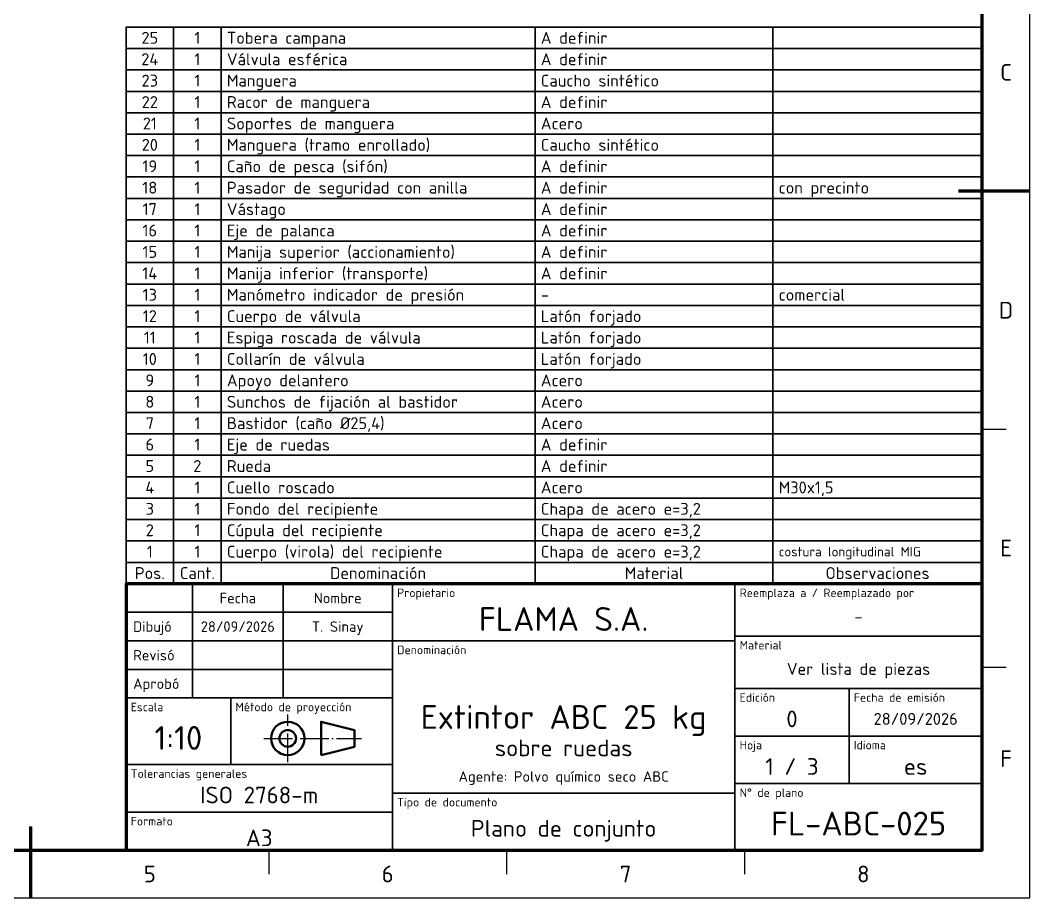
# Model space of a CAD drawing. Header units: millimetres. Extents: x 0 to 420, y 0 to 297.
# Drawn here: x 207.7 to 420, y 0 to 184.5 of the extents above; entities that cross this region are included whole.
import ezdxf
from ezdxf.enums import TextEntityAlignment as Align

# ---------------------------------------------------------------- set-up
doc = ezdxf.new("R2010")
doc.units = ezdxf.units.MM
doc.linetypes.add('ISO04-TRAZO-PUNTO', pattern=[7.625, 6, -0.75, 0.125, -0.75])
for name, color, linetype, lineweight in [('01-VISIBLE', 7, 'CONTINUOUS', 50), ('03-EJE', 1, 'ISO04-TRAZO-PUNTO', 25), ('06-TEXTO', 7, 'CONTINUOUS', 25), ('07-RECUADRO', 7, 'CONTINUOUS', 70), ('08-FINA', 5, 'CONTINUOUS', 25), ('10-ROTULO', 7, 'CONTINUOUS', 35), ('11-TEXTO-ROTULO', 7, 'CONTINUOUS', 25)]:
    doc.layers.add(name, color=color, linetype=linetype, lineweight=lineweight)
doc.styles.add('ISO3098', font='isocpeur.ttf')

msp = doc.modelspace()

# ---------------------------------------------------------------- linework, layer by layer
at = {"layer": '01-VISIBLE'}
msp.add_lwpolyline([(271, 30), (278, 31.75), (278, 35.25), (271, 37)], close=True, dxfattribs=at)
for radius in [3.5, 1.75]:
    msp.add_circle((264, 33.5), radius, dxfattribs=at)
at = {"layer": '03-EJE'}
for p, q in [((264, 28.5), (264, 38.5)), ((259, 33.5), (279.5, 33.5))]:
    msp.add_line(p, q, dxfattribs=at)
at = {"layer": '07-RECUADRO'}
for p, q in [((420, 148.5), (405, 148.5)), ((210, 0), (210, 15))]:
    msp.add_line(p, q, dxfattribs=at)
for points in [[(20, 10), (410, 10), (410, 287), (20, 287)], [(230, 10), (410, 10), (410, 66), (230, 66)]]:
    msp.add_lwpolyline(points, close=True, dxfattribs=at)
at = {"layer": '08-FINA'}
for p, q in [((410, 98.5), (415, 98.5)), ((410, 48.5), (415, 48.5)), ((260, 10), (260, 5)), ((310, 10), (310, 5)), ((360, 10), (360, 5))]:
    msp.add_line(p, q, dxfattribs=at)
msp.add_lwpolyline([(0, 0), (420, 0), (420, 297), (0, 297)], close=True, dxfattribs=at)
at = {"layer": '10-ROTULO'}
for p, q in [((240, 66), (240, 183)), ((250, 66), (250, 183)), ((316, 66), (316, 183)), ((366, 66), (366, 183)), ((230, 178.5), (410, 178.5)), ((230, 174), (410, 174)), ((230, 169.5), (410, 169.5)), ((230, 165), (410, 165)), ((230, 160.5), (410, 160.5)), ((230, 156), (410, 156)), ((230, 151.5), (410, 151.5)), ((230, 147), (410, 147)), ((230, 142.5), (410, 142.5)), ((230, 138), (410, 138)), ((230, 133.5), (410, 133.5)), ((230, 129), (410, 129)), ((230, 124.5), (410, 124.5)), ((230, 120), (410, 120)), ((230, 115.5), (410, 115.5)), ((230, 111), (410, 111)), ((230, 106.5), (410, 106.5)), ((230, 102), (410, 102)), ((230, 97.5), (410, 97.5)), ((230, 93), (410, 93)), ((230, 88.5), (410, 88.5)), ((230, 84), (410, 84)), ((230, 79.5), (410, 79.5)), ((230, 75), (410, 75)), ((230, 70.5), (410, 70.5))]:
    msp.add_line(p, q, dxfattribs=at)
for points in [[(230, 66), (410, 66), (410, 183), (230, 183)], [(230, 60), (244, 60), (244, 66), (230, 66)], [(244, 60), (263, 60), (263, 66), (244, 66)], [(263, 60), (286, 60), (286, 66), (263, 66)], [(286, 54), (358, 54), (358, 66), (286, 66)], [(358, 55), (410, 55), (410, 66), (358, 66)], [(230, 54), (244, 54), (244, 60), (230, 60)], [(244, 54), (263, 54), (263, 60), (244, 60)], [(263, 54), (286, 54), (286, 60), (263, 60)], [(230, 48), (244, 48), (244, 54), (230, 54)], [(244, 48), (263, 48), (263, 54), (244, 54)], [(263, 48), (286, 48), (286, 54), (263, 54)], [(286, 22), (358, 22), (358, 54), (286, 54)], [(358, 44), (410, 44), (410, 55), (358, 55)], [(230, 42), (244, 42), (244, 48), (230, 48)], [(244, 42), (263, 42), (263, 48), (244, 48)], [(263, 42), (286, 42), (286, 48), (263, 48)], [(358, 34), (382, 34), (382, 44), (358, 44)], [(382, 34), (410, 34), (410, 44), (382, 44)], [(230, 28), (252, 28), (252, 42), (230, 42)], [(252, 28), (286, 28), (286, 42), (252, 42)], [(358, 24), (382, 24), (382, 34), (358, 34)], [(382, 24), (410, 24), (410, 34), (382, 34)], [(230, 18), (286, 18), (286, 28), (230, 28)], [(358, 10), (410, 10), (410, 24), (358, 24)], [(286, 10), (358, 10), (358, 22), (286, 22)], [(230, 10), (286, 10), (286, 18), (230, 18)]]:
    msp.add_lwpolyline(points, close=True, dxfattribs=at)

# ---------------------------------------------------------------- texts
at = {"layer": '06-TEXTO', "style": 'ISO3098'}
for s, p in [('C', (415, 173.5)), ('D', (415, 123.5)), ('E', (415, 73.5)), ('F', (415, 29.25)), ('5', (235, 5)), ('6', (285, 5)), ('7', (335, 5)), ('8', (385, 5))]:
    msp.add_text(s, height=3.5, dxfattribs=at).set_placement(p, align=Align.MIDDLE_CENTER)
at = {"layer": '11-TEXTO-ROTULO', "style": 'ISO3098'}
for s, height, p in [('25', 2.5, (235, 180.75)), ('1', 2.5, (245, 180.75)), ('24', 2.5, (235, 176.25)), ('1', 2.5, (245, 176.25)), ('23', 2.5, (235, 171.75)), ('1', 2.5, (245, 171.75)), ('22', 2.5, (235, 167.25)), ('1', 2.5, (245, 167.25)), ('21', 2.5, (235, 162.75)), ('1', 2.5, (245, 162.75)), ('20', 2.5, (235, 158.25)), ('1', 2.5, (245, 158.25)), ('19', 2.5, (235, 153.75)), ('1', 2.5, (245, 153.75)), ('18', 2.5, (235, 149.25)), ('1', 2.5, (245, 149.25)), ('17', 2.5, (235, 144.75)), ('1', 2.5, (245, 144.75)), ('16', 2.5, (235, 140.25)), ('1', 2.5, (245, 140.25)), ('15', 2.5, (235, 135.75)), ('1', 2.5, (245, 135.75)), ('14', 2.5, (235, 131.25)), ('1', 2.5, (245, 131.25)), ('13', 2.5, (235, 126.75)), ('1', 2.5, (245, 126.75)), ('12', 2.5, (235, 122.25)), ('1', 2.5, (245, 122.25)), ('11', 2.5, (235, 117.75)), ('1', 2.5, (245, 117.75)), ('10', 2.5, (235, 113.25)), ('1', 2.5, (245, 113.25)), ('9', 2.5, (235, 108.75)), ('1', 2.5, (245, 108.75)), ('8', 2.5, (235, 104.25)), ('1', 2.5, (245, 104.25)), ('7', 2.5, (235, 99.75)), ('1', 2.5, (245, 99.75)), ('6', 2.5, (235, 95.25)), ('1', 2.5, (245, 95.25)), ('5', 2.5, (235, 90.75)), ('2', 2.5, (245, 90.75)), ('4', 2.5, (235, 86.25)), ('1', 2.5, (245, 86.25)), ('3', 2.5, (235, 81.75)), ('1', 2.5, (245, 81.75)), ('2', 2.5, (235, 77.25)), ('1', 2.5, (245, 77.25)), ('1', 2.5, (235, 72.75)), ('1', 2.5, (245, 72.75)), ('Pos.', 2.5, (235, 68.25)), ('Cant.', 2.5, (245, 68.25)), ('Denominación', 2.5, (283, 68.25)), ('Material', 2.5, (341, 68.25)), ('Observaciones', 2.5, (388, 68.25)), ('Fecha', 2.2, (253.5, 63)), ('Nombre', 2.2, (274.5, 63)), ('FLAMA S.A.', 5, (322, 58.6)), ('28/09/2026', 2.2, (253.5, 57)), ('T. Sinay', 2.2, (274.5, 57)), ('-', 2.5, (384, 59.1)), ('Ver lista de piezas', 2.5, (384, 48.1)), ('Extintor ABC 25 kg', 5, (322, 38)), ('0', 3.5, (370, 37.6)), ('28/09/2026', 2.5, (396, 37.6)), ('1:10', 5, (241, 33.6)), ('sobre ruedas', 3.5, (322, 31.5)), ('1 / 3', 3.5, (370, 27.6)), ('es', 3.5, (396, 27.6)), ('Agente: Polvo químico seco ABC', 2.2, (322, 25.5)), ('ISO 2768-m', 3.5, (258, 21.6)), ('FL-ABC-025', 5, (384, 15.6)), ('Plano de conjunto', 3.5, (322, 14.6)), ('A3', 3.5, (258, 12.6))]:
    msp.add_text(s, height=height, dxfattribs=at).set_placement(p, align=Align.MIDDLE_CENTER)
for s, height, p in [('Tobera campana', 2.5, (251.2, 180.75)), ('A definir', 2.5, (317.2, 180.75)), ('Válvula esférica', 2.5, (251.2, 176.25)), ('A definir', 2.5, (317.2, 176.25)), ('Manguera', 2.5, (251.2, 171.75)), ('Caucho sintético', 2.5, (317.2, 171.75)), ('Racor de manguera', 2.5, (251.2, 167.25)), ('A definir', 2.5, (317.2, 167.25)), ('Soportes de manguera', 2.5, (251.2, 162.75)), ('Acero', 2.5, (317.2, 162.75)), ('Manguera (tramo enrollado)', 2.5, (251.2, 158.25)), ('Caucho sintético', 2.5, (317.2, 158.25)), ('Caño de pesca (sifón)', 2.5, (251.2, 153.75)), ('A definir', 2.5, (317.2, 153.75)), ('Pasador de seguridad con anilla', 2.5, (251.2, 149.25)), ('A definir', 2.5, (317.2, 149.25)), ('con precinto', 2.5, (367.2, 149.25)), ('Vástago', 2.5, (251.2, 144.75)), ('A definir', 2.5, (317.2, 144.75)), ('Eje de palanca', 2.5, (251.2, 140.25)), ('A definir', 2.5, (317.2, 140.25)), ('Manija superior (accionamiento)', 2.5, (251.2, 135.75)), ('A definir', 2.5, (317.2, 135.75)), ('Manija inferior (transporte)', 2.5, (251.2, 131.25)), ('A definir', 2.5, (317.2, 131.25)), ('Manómetro indicador de presión', 2.5, (251.2, 126.75)), ('comercial', 2.5, (367.2, 126.75)), ('-', 2.5, (317.2, 126.75)), ('Cuerpo de válvula', 2.5, (251.2, 122.25)), ('Latón forjado', 2.5, (317.2, 122.25)), ('Espiga roscada de válvula', 2.5, (251.2, 117.75)), ('Latón forjado', 2.5, (317.2, 117.75)), ('Collarín de válvula', 2.5, (251.2, 113.25)), ('Latón forjado', 2.5, (317.2, 113.25)), ('Apoyo delantero', 2.5, (251.2, 108.75)), ('Acero', 2.5, (317.2, 108.75)), ('Sunchos de fijación al bastidor', 2.5, (251.2, 104.25)), ('Acero', 2.5, (317.2, 104.25)), ('Bastidor (caño Ø25,4)', 2.5, (251.2, 99.75)), ('Acero', 2.5, (317.2, 99.75)), ('Eje de ruedas', 2.5, (251.2, 95.25)), ('A definir', 2.5, (317.2, 95.25)), ('Rueda', 2.5, (251.2, 90.75)), ('A definir', 2.5, (317.2, 90.75)), ('Cuello roscado', 2.5, (251.2, 86.25)), ('Acero', 2.5, (317.2, 86.25)), ('M30x1,5', 2.5, (367.2, 86.25)), ('Fondo del recipiente', 2.5, (251.2, 81.75)), ('Chapa de acero e=3,2', 2.5, (317.2, 81.75)), ('Cúpula del recipiente', 2.5, (251.2, 77.25)), ('Chapa de acero e=3,2', 2.5, (317.2, 77.25)), ('Cuerpo (virola) del recipiente', 2.5, (251.2, 72.75)), ('Chapa de acero e=3,2', 2.5, (317.2, 72.75)), ('costura longitudinal MIG', 2, (367.2, 72.75)), ('Dibujó', 2.2, (231.5, 57)), ('Revisó', 2.2, (231.5, 51)), ('Aprobó', 2.2, (231.5, 45))]:
    msp.add_text(s, height=height, dxfattribs=at).set_placement(p, align=Align.MIDDLE_LEFT)
for s, p in [('Propietario', (287, 65)), ('Reemplaza a / Reemplazado por', (359, 65)), ('Material', (359, 54)), ('Denominación', (287, 53)), ('Edición', (359, 43)), ('Fecha de emisión', (383, 43)), ('Escala', (231, 41)), ('Método de proyección', (253, 41)), ('Hoja', (359, 33)), ('Idioma', (383, 33)), ('Tolerancias generales', (231, 27)), ('N° de plano', (359, 23)), ('Tipo de documento', (287, 21)), ('Formato', (231, 17))]:
    msp.add_text(s, height=1.8, dxfattribs=at).set_placement(p, align=Align.TOP_LEFT)

doc.saveas('drawing.dxf')
